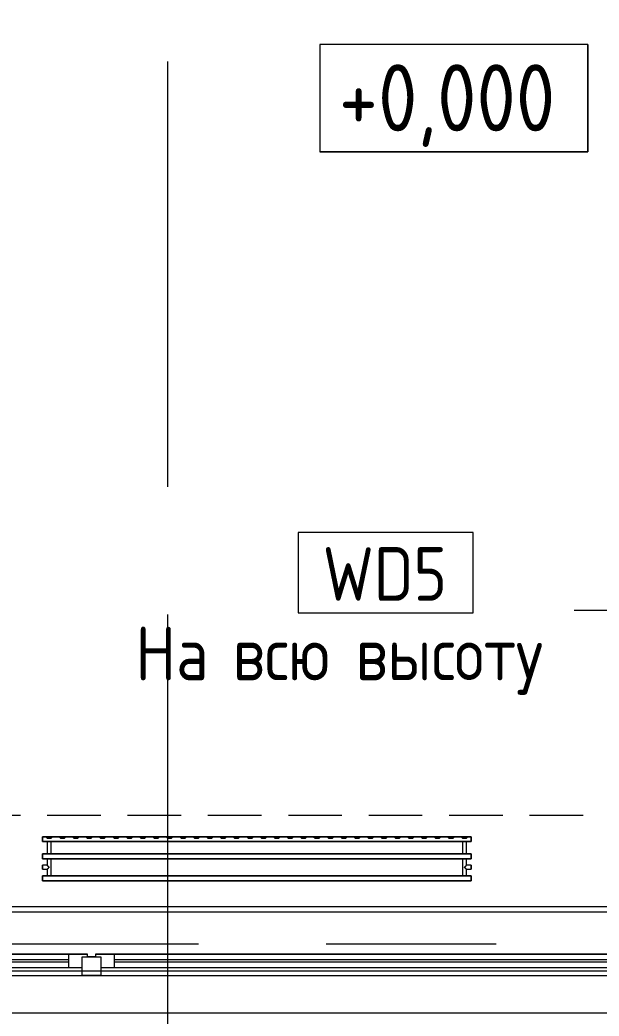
# Model space of a CAD drawing. Header units: millimetres. Extents: x 35787 to 244346, y -8553 to 29000.
# Drawn here: x 53908 to 56070, y -269 to 3447 of the extents above; entities that cross this region are included whole.
import ezdxf

# ---------------------------------------------------------------- set-up
doc = ezdxf.new("R2010")
doc.units = ezdxf.units.MM
doc.linetypes.add('ADSK_Штрих_ш2 п1', pattern=[300, 200, -100])
doc.linetypes.add('Осевая', pattern=[3175, 635, -476.25, 1587.5, -476.25])
for name, color, linetype, lineweight in [('A-DETL-1', 7, 'ADSK_Штрих_ш2 п1', 9), ('A-GLAZ', 7, 'Continuous', 9), ('A-WALL', 7, 'Continuous', 9), ('A-WALL-IDEN', 7, 'Continuous', 9), ('G-ANNO-DIMS', 7, 'Continuous', 9), ('I-WALL', 7, 'Continuous', 9), ('Оси', 7, 'Continuous', 9), ('Оси-2', 7, 'Осевая', 9)]:
    doc.layers.add(name, color=color, linetype=linetype, lineweight=lineweight)
doc.layers.add('A-FLOR-1', color=7, linetype='Continuous', lineweight=9, true_color=0xaaaaaa)
doc.layers.add('M-EQPM-1', color=7, linetype='Continuous', lineweight=9, true_color=0xaaaaaa)
doc.styles.add('GOST Common', font='GOST_Common.ttf', dxfattribs={"width": 0.9, "height": 250})
doc.styles.add('GOST Common_1', font='GOST_Common.ttf', dxfattribs={"width": 0.9, "height": 200})

# ---------------------------------------------------------------- blocks, each defined once
blk = doc.blocks.new('120_Окно_СКБ_2Ст - 120_Окно_СКБ_2Ст 3100х2500 _мал_створка слева_-22446080-План монтажа стен и перегородок 1 этажа  в осях 12-23')
at = {"layer": 'A-GLAZ'}
for p, q in [((-1550, -127), (-1550, -57)), ((-1550, -57), (-1480, -57)), ((1550, -57), (-1550, -57)), ((-1480, -57), (-1480, -127)), ((650, -127), (650, -57)), ((650, -57), (720, -57)), ((720, -57), (720, -127)), ((1480, -127), (1480, -57)), ((1480, -57), (1550, -57)), ((1550, -57), (1550, -127)), ((650, -87), (-1480, -87)), ((-1480, -87), (-1480, -127)), ((-1430, -137), (-1430, -87)), ((-1430, -107), (600, -107)), ((600, -137), (600, -87)), ((650, -127), (650, -87)), ((1480, -87), (720, -87)), ((720, -87), (720, -127)), ((770, -137), (770, -87)), ((770, -107), (1430, -107)), ((1430, -137), (1430, -87)), ((1480, -127), (1480, -87)), ((-1480, -127), (-1550, -127)), ((-1550, -127), (-1500, -127)), ((-1480, -127), (-1500, -127)), ((-1500, -127), (-1500, -137)), ((-1500, -137), (670, -137)), ((670, -137), (-1500, -137)), ((600, -117), (-1430, -117)), ((720, -127), (650, -127)), ((670, -127), (650, -127)), ((670, -127), (700, -127)), ((670, -137), (670, -127)), ((720, -127), (700, -127)), ((700, -127), (700, -137)), ((700, -137), (1500, -137)), ((1500, -137), (700, -137)), ((1430, -117), (770, -117)), ((1550, -127), (1480, -127)), ((1500, -127), (1480, -127)), ((1500, -127), (1550, -127)), ((1500, -137), (1500, -127))]:
    blk.add_line(p, q, dxfattribs=at)
blk = doc.blocks.new('radiator_prado_classic_z_tip_30_po exemplyaru - Classic Z Тип 30-500-V50-План монтажа стен и перегородок 1 этажа  в осях 12-23')
at = {"layer": 'M-EQPM-1'}
for p, q in [((0, 228), (0, 210)), ((1600, 228), (0, 228)), ((0, 210), (0, 228)), ((0, 228), (12.5, 228)), ((12.5, 228), (37.5, 228)), ((37.5, 228), (12.5, 228)), ((12.5, 228), (37.5, 228)), ((12.5, 228), (17.5, 223)), ((12.5, 228), (17.5, 223)), ((32.5, 223), (17.5, 223)), ((17.5, 223), (32.5, 223)), ((32.5, 223), (37.5, 228)), ((37.5, 228), (32.5, 223)), ((37.5, 228), (62.5, 228)), ((62.5, 228), (87.5, 228)), ((87.5, 228), (62.5, 228)), ((62.5, 228), (87.5, 228)), ((62.5, 228), (67.5, 223)), ((62.5, 228), (67.5, 223)), ((82.5, 223), (67.5, 223)), ((67.5, 223), (82.5, 223)), ((82.5, 223), (87.5, 228)), ((87.5, 228), (82.5, 223)), ((87.5, 228), (112.5, 228)), ((112.5, 228), (137.5, 228)), ((137.5, 228), (112.5, 228)), ((112.5, 228), (137.5, 228)), ((112.5, 228), (117.5, 223)), ((112.5, 228), (117.5, 223)), ((132.5, 223), (117.5, 223)), ((117.5, 223), (132.5, 223)), ((132.5, 223), (137.5, 228)), ((137.5, 228), (132.5, 223)), ((137.5, 228), (162.5, 228)), ((162.5, 228), (187.5, 228)), ((187.5, 228), (162.5, 228)), ((162.5, 228), (187.5, 228)), ((162.5, 228), (167.5, 223)), ((162.5, 228), (167.5, 223)), ((182.5, 223), (167.5, 223)), ((167.5, 223), (182.5, 223)), ((182.5, 223), (187.5, 228)), ((187.5, 228), (182.5, 223)), ((187.5, 228), (212.5, 228)), ((212.5, 228), (237.5, 228)), ((237.5, 228), (212.5, 228)), ((212.5, 228), (237.5, 228)), ((212.5, 228), (217.5, 223)), ((212.5, 228), (217.5, 223)), ((232.5, 223), (217.5, 223)), ((217.5, 223), (232.5, 223)), ((232.5, 223), (237.5, 228)), ((237.5, 228), (232.5, 223)), ((237.5, 228), (262.5, 228)), ((262.5, 228), (287.5, 228)), ((287.5, 228), (262.5, 228)), ((262.5, 228), (287.5, 228)), ((262.5, 228), (267.5, 223)), ((262.5, 228), (267.5, 223)), ((282.5, 223), (267.5, 223)), ((267.5, 223), (282.5, 223)), ((282.5, 223), (287.5, 228)), ((287.5, 228), (282.5, 223)), ((287.5, 228), (312.5, 228)), ((312.5, 228), (337.5, 228)), ((337.5, 228), (312.5, 228)), ((312.5, 228), (337.5, 228)), ((312.5, 228), (317.5, 223)), ((312.5, 228), (317.5, 223)), ((332.5, 223), (317.5, 223)), ((317.5, 223), (332.5, 223)), ((332.5, 223), (337.5, 228)), ((337.5, 228), (332.5, 223)), ((337.5, 228), (362.5, 228)), ((362.5, 228), (387.5, 228)), ((387.5, 228), (362.5, 228)), ((362.5, 228), (387.5, 228)), ((362.5, 228), (367.5, 223)), ((362.5, 228), (367.5, 223)), ((382.5, 223), (367.5, 223)), ((367.5, 223), (382.5, 223)), ((382.5, 223), (387.5, 228)), ((387.5, 228), (382.5, 223)), ((387.5, 228), (412.5, 228)), ((412.5, 228), (437.5, 228)), ((437.5, 228), (412.5, 228)), ((412.5, 228), (437.5, 228)), ((412.5, 228), (417.5, 223)), ((412.5, 228), (417.5, 223)), ((432.5, 223), (417.5, 223)), ((417.5, 223), (432.5, 223)), ((432.5, 223), (437.5, 228)), ((437.5, 228), (432.5, 223)), ((437.5, 228), (462.5, 228)), ((462.5, 228), (487.5, 228)), ((487.5, 228), (462.5, 228)), ((462.5, 228), (487.5, 228)), ((462.5, 228), (467.5, 223)), ((462.5, 228), (467.5, 223)), ((482.5, 223), (467.5, 223)), ((467.5, 223), (482.5, 223)), ((482.5, 223), (487.5, 228)), ((487.5, 228), (482.5, 223)), ((487.5, 228), (512.5, 228)), ((512.5, 228), (537.5, 228)), ((537.5, 228), (512.5, 228)), ((512.5, 228), (537.5, 228)), ((512.5, 228), (517.5, 223)), ((512.5, 228), (517.5, 223)), ((532.5, 223), (517.5, 223)), ((517.5, 223), (532.5, 223)), ((532.5, 223), (537.5, 228)), ((537.5, 228), (532.5, 223)), ((537.5, 228), (562.5, 228)), ((562.5, 228), (587.5, 228)), ((587.5, 228), (562.5, 228)), ((562.5, 228), (587.5, 228)), ((562.5, 228), (567.5, 223)), ((562.5, 228), (567.5, 223)), ((582.5, 223), (567.5, 223)), ((567.5, 223), (582.5, 223)), ((582.5, 223), (587.5, 228)), ((587.5, 228), (582.5, 223)), ((587.5, 228), (612.5, 228)), ((612.5, 228), (637.5, 228)), ((637.5, 228), (612.5, 228)), ((612.5, 228), (637.5, 228)), ((612.5, 228), (617.5, 223)), ((612.5, 228), (617.5, 223)), ((632.5, 223), (617.5, 223)), ((617.5, 223), (632.5, 223)), ((632.5, 223), (637.5, 228)), ((637.5, 228), (632.5, 223)), ((637.5, 228), (662.5, 228)), ((662.5, 228), (687.5, 228)), ((687.5, 228), (662.5, 228)), ((662.5, 228), (687.5, 228)), ((662.5, 228), (667.5, 223)), ((662.5, 228), (667.5, 223)), ((682.5, 223), (667.5, 223)), ((667.5, 223), (682.5, 223)), ((682.5, 223), (687.5, 228)), ((687.5, 228), (682.5, 223)), ((687.5, 228), (712.5, 228)), ((712.5, 228), (737.5, 228)), ((737.5, 228), (712.5, 228)), ((712.5, 228), (737.5, 228)), ((712.5, 228), (717.5, 223)), ((712.5, 228), (717.5, 223)), ((732.5, 223), (717.5, 223)), ((717.5, 223), (732.5, 223)), ((732.5, 223), (737.5, 228)), ((737.5, 228), (732.5, 223)), ((737.5, 228), (762.5, 228)), ((762.5, 228), (787.5, 228)), ((787.5, 228), (762.5, 228)), ((762.5, 228), (787.5, 228)), ((762.5, 228), (767.5, 223)), ((762.5, 228), (767.5, 223)), ((782.5, 223), (767.5, 223)), ((767.5, 223), (782.5, 223)), ((782.5, 223), (787.5, 228)), ((787.5, 228), (782.5, 223)), ((787.5, 228), (812.5, 228)), ((812.5, 228), (837.5, 228)), ((837.5, 228), (812.5, 228)), ((812.5, 228), (837.5, 228)), ((812.5, 228), (817.5, 223)), ((812.5, 228), (817.5, 223)), ((832.5, 223), (817.5, 223)), ((817.5, 223), (832.5, 223)), ((832.5, 223), (837.5, 228)), ((837.5, 228), (832.5, 223)), ((837.5, 228), (862.5, 228)), ((862.5, 228), (887.5, 228)), ((887.5, 228), (862.5, 228)), ((862.5, 228), (887.5, 228)), ((862.5, 228), (867.5, 223)), ((862.5, 228), (867.5, 223)), ((882.5, 223), (867.5, 223)), ((867.5, 223), (882.5, 223)), ((882.5, 223), (887.5, 228)), ((887.5, 228), (882.5, 223)), ((887.5, 228), (912.5, 228)), ((912.5, 228), (937.5, 228)), ((937.5, 228), (912.5, 228)), ((912.5, 228), (937.5, 228)), ((912.5, 228), (917.5, 223)), ((912.5, 228), (917.5, 223)), ((932.5, 223), (917.5, 223)), ((917.5, 223), (932.5, 223)), ((932.5, 223), (937.5, 228)), ((937.5, 228), (932.5, 223)), ((937.5, 228), (962.5, 228)), ((962.5, 228), (987.5, 228)), ((987.5, 228), (962.5, 228)), ((962.5, 228), (987.5, 228)), ((962.5, 228), (967.5, 223)), ((962.5, 228), (967.5, 223)), ((982.5, 223), (967.5, 223)), ((967.5, 223), (982.5, 223)), ((982.5, 223), (987.5, 228)), ((987.5, 228), (982.5, 223)), ((987.5, 228), (1012.5, 228)), ((1012.5, 228), (1037.5, 228)), ((1037.5, 228), (1012.5, 228)), ((1012.5, 228), (1037.5, 228)), ((1012.5, 228), (1017.5, 223)), ((1012.5, 228), (1017.5, 223)), ((1032.5, 223), (1017.5, 223)), ((1017.5, 223), (1032.5, 223)), ((1032.5, 223), (1037.5, 228)), ((1037.5, 228), (1032.5, 223)), ((1037.5, 228), (1062.5, 228)), ((1062.5, 228), (1087.5, 228)), ((1087.5, 228), (1062.5, 228)), ((1062.5, 228), (1087.5, 228)), ((1062.5, 228), (1067.5, 223)), ((1062.5, 228), (1067.5, 223)), ((1082.5, 223), (1067.5, 223)), ((1067.5, 223), (1082.5, 223)), ((1082.5, 223), (1087.5, 228)), ((1087.5, 228), (1082.5, 223)), ((1087.5, 228), (1112.5, 228)), ((1112.5, 228), (1137.5, 228)), ((1137.5, 228), (1112.5, 228)), ((1112.5, 228), (1137.5, 228)), ((1112.5, 228), (1117.5, 223)), ((1112.5, 228), (1117.5, 223)), ((1132.5, 223), (1117.5, 223)), ((1117.5, 223), (1132.5, 223)), ((1132.5, 223), (1137.5, 228)), ((1137.5, 228), (1132.5, 223)), ((1137.5, 228), (1162.5, 228)), ((1162.5, 228), (1187.5, 228)), ((1187.5, 228), (1162.5, 228)), ((1162.5, 228), (1187.5, 228)), ((1162.5, 228), (1167.5, 223)), ((1162.5, 228), (1167.5, 223)), ((1182.5, 223), (1167.5, 223)), ((1167.5, 223), (1182.5, 223)), ((1182.5, 223), (1187.5, 228)), ((1187.5, 228), (1182.5, 223)), ((1187.5, 228), (1212.5, 228)), ((1212.5, 228), (1237.5, 228)), ((1237.5, 228), (1212.5, 228)), ((1212.5, 228), (1237.5, 228)), ((1212.5, 228), (1217.5, 223)), ((1212.5, 228), (1217.5, 223)), ((1232.5, 223), (1217.5, 223)), ((1217.5, 223), (1232.5, 223)), ((1232.5, 223), (1237.5, 228)), ((1237.5, 228), (1232.5, 223)), ((1237.5, 228), (1262.5, 228)), ((1262.5, 228), (1287.5, 228)), ((1287.5, 228), (1262.5, 228)), ((1262.5, 228), (1287.5, 228)), ((1262.5, 228), (1267.5, 223)), ((1262.5, 228), (1267.5, 223)), ((1282.5, 223), (1267.5, 223)), ((1267.5, 223), (1282.5, 223)), ((1282.5, 223), (1287.5, 228)), ((1287.5, 228), (1282.5, 223)), ((1287.5, 228), (1312.5, 228)), ((1312.5, 228), (1337.5, 228)), ((1337.5, 228), (1312.5, 228)), ((1312.5, 228), (1337.5, 228)), ((1312.5, 228), (1317.5, 223)), ((1312.5, 228), (1317.5, 223)), ((1332.5, 223), (1317.5, 223)), ((1317.5, 223), (1332.5, 223)), ((1332.5, 223), (1337.5, 228)), ((1337.5, 228), (1332.5, 223)), ((1337.5, 228), (1362.5, 228)), ((1362.5, 228), (1387.5, 228)), ((1387.5, 228), (1362.5, 228)), ((1362.5, 228), (1387.5, 228)), ((1362.5, 228), (1367.5, 223)), ((1362.5, 228), (1367.5, 223)), ((1382.5, 223), (1367.5, 223)), ((1367.5, 223), (1382.5, 223)), ((1382.5, 223), (1387.5, 228)), ((1387.5, 228), (1382.5, 223)), ((1387.5, 228), (1412.5, 228)), ((1412.5, 228), (1437.5, 228)), ((1437.5, 228), (1412.5, 228)), ((1412.5, 228), (1437.5, 228)), ((1412.5, 228), (1417.5, 223)), ((1412.5, 228), (1417.5, 223)), ((1432.5, 223), (1417.5, 223)), ((1417.5, 223), (1432.5, 223)), ((1432.5, 223), (1437.5, 228)), ((1437.5, 228), (1432.5, 223)), ((1437.5, 228), (1462.5, 228)), ((1462.5, 228), (1487.5, 228)), ((1487.5, 228), (1462.5, 228)), ((1462.5, 228), (1487.5, 228)), ((1462.5, 228), (1467.5, 223)), ((1462.5, 228), (1467.5, 223)), ((1482.5, 223), (1467.5, 223)), ((1467.5, 223), (1482.5, 223)), ((1482.5, 223), (1487.5, 228)), ((1487.5, 228), (1482.5, 223)), ((1487.5, 228), (1512.5, 228)), ((1512.5, 228), (1537.5, 228)), ((1537.5, 228), (1512.5, 228)), ((1512.5, 228), (1537.5, 228)), ((1512.5, 228), (1517.5, 223)), ((1512.5, 228), (1517.5, 223)), ((1532.5, 223), (1517.5, 223)), ((1517.5, 223), (1532.5, 223)), ((1532.5, 223), (1537.5, 228)), ((1537.5, 228), (1532.5, 223)), ((1537.5, 228), (1562.5, 228)), ((1562.5, 228), (1587.5, 228)), ((1587.5, 228), (1562.5, 228)), ((1562.5, 228), (1587.5, 228)), ((1562.5, 228), (1567.5, 223)), ((1562.5, 228), (1567.5, 223)), ((1582.5, 223), (1567.5, 223)), ((1567.5, 223), (1582.5, 223)), ((1582.5, 223), (1587.5, 228)), ((1587.5, 228), (1582.5, 223)), ((1587.5, 228), (1600, 228)), ((1600, 210), (1600, 228)), ((1600, 228), (1600, 210)), ((0, 210), (1600, 210)), ((17.5, 210), (0, 210)), ((17.5, 210), (17.5, 164)), ((17.5, 210), (17.5, 164)), ((32.5, 210), (17.5, 210)), ((17.5, 210), (32.5, 210)), ((32.5, 210), (17.5, 210)), ((17.5, 210), (25, 210)), ((26.3, 210), (18.5, 210)), ((25, 210), (32.5, 210)), ((31.5, 210), (26.9, 210)), ((32.5, 164), (32.5, 210)), ((32.5, 164), (32.5, 210)), ((1567.5, 210), (32.5, 210)), ((1567.5, 210), (1567.5, 164)), ((1567.5, 210), (1567.5, 164)), ((1582.5, 210), (1567.5, 210)), ((1567.5, 210), (1575, 210)), ((1582.5, 210), (1567.5, 210)), ((1567.5, 210), (1582.5, 210)), ((1581.5, 210), (1568.5, 210)), ((1575, 210), (1582.5, 210)), ((1582.5, 164), (1582.5, 210)), ((1582.5, 164), (1582.5, 210)), ((1600, 210), (1582.5, 210)), ((1600, 164), (0, 164)), ((0, 164), (0, 146)), ((0, 146), (0, 164)), ((0, 164), (17.5, 164)), ((32.5, 164), (17.5, 164)), ((17.5, 164), (32.5, 164)), ((32.5, 164), (17.5, 164)), ((17.5, 164), (25, 164)), ((18.5, 164), (26.3, 164)), ((25, 164), (32.5, 164)), ((26.9, 164), (31.5, 164)), ((32.5, 164), (1567.5, 164)), ((1582.5, 164), (1567.5, 164)), ((1567.5, 164), (1581.5, 164)), ((1582.5, 164), (1567.5, 164)), ((1567.5, 164), (1582.5, 164)), ((1568.5, 164), (1581.5, 164)), ((1581.5, 164), (1582.5, 164)), ((1582.5, 164), (1600, 164)), ((1600, 146), (1600, 164)), ((1600, 164), (1600, 146)), ((0, 146), (1600, 146)), ((17.5, 146), (0, 146)), ((17.5, 121.5), (0, 121.5)), ((17.5, 121.5), (0, 121.5)), ((0, 121.5), (0, 121.2)), ((0, 106.5), (0, 121.5)), ((0, 121.2), (0, 114)), ((0, 121.2), (0, 120.5)), ((0, 120.5), (0, 121.2)), ((0, 121.2), (0, 121.2)), ((0, 120.5), (0, 119.3)), ((0, 119.3), (0, 120.5)), ((0, 119.3), (0, 117.8)), ((0, 117.8), (0, 119.3)), ((0, 117.8), (0, 115.9)), ((0, 115.9), (0, 117.8)), ((0, 115.9), (0, 114)), ((0, 114), (0, 115.9)), ((0, 114), (0, 107.5)), ((0, 114), (0, 112.1)), ((0, 112.1), (0, 114)), ((0, 112.1), (0, 110.2)), ((0, 110.2), (0, 112.1)), ((17.5, 146), (17.5, 121.5)), ((17.5, 146), (17.5, 121.5)), ((17.5, 146), (32.5, 146)), ((32.5, 146), (17.5, 146)), ((17.5, 146), (32.5, 146)), ((32.5, 146), (17.5, 146)), ((26.3, 146), (18.5, 146)), ((31.5, 146), (26.9, 146)), ((32.5, 82), (32.5, 146)), ((32.5, 82), (32.5, 146)), ((1567.5, 146), (32.5, 146)), ((1567.5, 146), (1567.5, 82)), ((1567.5, 146), (1567.5, 82)), ((1567.5, 146), (1582.5, 146)), ((1568.5, 146), (1567.5, 146)), ((1567.5, 146), (1575, 146)), ((1582.5, 146), (1567.5, 146)), ((1576.9, 146), (1568.5, 146)), ((1581.5, 146), (1568.5, 146)), ((1575, 146), (1576.9, 146)), ((1582.2, 146), (1576.9, 146)), ((1576.9, 146), (1578.7, 146)), ((1578.7, 146), (1580.3, 146)), ((1580.3, 146), (1581.5, 146)), ((1581.5, 146), (1582.2, 146)), ((1582.5, 146), (1582.2, 146)), ((1582.2, 146), (1582.5, 146)), ((1582.5, 121.5), (1582.5, 146)), ((1582.5, 121.5), (1582.5, 146)), ((1600, 146), (1582.5, 146)), ((1600, 121.5), (1582.5, 121.5)), ((1600, 121.5), (1582.5, 121.5)), ((1600, 121.5), (1600, 106.5)), ((1600, 121.2), (1600, 121.5)), ((1600, 121.5), (1600, 121.2)), ((1600, 121.2), (1600, 121.5)), ((1600, 117.8), (1600, 121.2)), ((1600, 121.2), (1600, 106.8)), ((1600, 106.8), (1600, 121.2)), ((1600, 108.7), (1600, 117.8)), ((0, 110.2), (0, 108.7)), ((0, 108.7), (0, 110.2)), ((0, 108.7), (0, 106.8)), ((0, 106.8), (0, 108.7)), ((0, 107.5), (0, 106.8)), ((0, 106.8), (0, 106.5)), ((0, 106.8), (0, 106.8)), ((0, 106.5), (17.5, 106.5)), ((0, 106.5), (17.5, 106.5)), ((1600, 82), (0, 82)), ((0, 82), (0, 64)), ((0, 64), (0, 82)), ((0, 82), (17.5, 82)), ((17.5, 106.5), (17.5, 82)), ((17.5, 106.5), (17.5, 82)), ((18.5, 82), (17.5, 82)), ((17.5, 82), (32.5, 82)), ((32.5, 82), (17.5, 82)), ((17.5, 82), (32.5, 82)), ((32.5, 82), (18.5, 82)), ((18.5, 82), (26.3, 82)), ((26.9, 82), (31.5, 82)), ((32.5, 82), (1567.5, 82)), ((1582.5, 82), (1567.5, 82)), ((1567.5, 82), (1582.5, 82)), ((1575, 82), (1567.5, 82)), ((1567.5, 82), (1582.5, 82)), ((1568.5, 82), (1581.5, 82)), ((1582.5, 82), (1575, 82)), ((1582.5, 82), (1582.5, 106.5)), ((1582.5, 106.5), (1600, 106.5)), ((1582.5, 82), (1582.5, 106.5)), ((1582.5, 106.5), (1600, 106.5)), ((1582.5, 82), (1600, 82)), ((1600, 106.8), (1600, 108.7)), ((1600, 106.5), (1600, 106.8)), ((1600, 106.8), (1600, 106.5)), ((1600, 106.5), (1600, 106.8)), ((1600, 64), (1600, 82)), ((1600, 82), (1600, 64)), ((1600, 64), (0, 64)), ((0, 64), (1600, 64))]:
    blk.add_line(p, q, dxfattribs=at)
for points, knots in [([(17.8, 121.2), (17.7, 121.3), (17.7, 121.3), (17.5, 121.5), (17.5, 121.5), (17.5, 121.5)], [0.8571429, 0.8571429, 0.8571429, 0.8571429, 0.8928571, 0.9285714, 1, 1, 1, 1]), ([(17.5, 121.5), (17.5, 121.5), (17.5, 121.5), (17.7, 121.3), (17.7, 121.3), (17.8, 121.2)], [0, 0, 0, 0, 0.0714286, 0.1071429, 0.1428571, 0.1428571, 0.1428571, 0.1428571]), ([(17.5, 121.5), (17.5, 121.5), (17.5, 121.5), (17.7, 121.3), (17.7, 121.3), (17.8, 121.2)], [0, 0, 0, 0, 0.0714286, 0.1071429, 0.1428571, 0.1428571, 0.1428571, 0.1428571]), ([(25, 114), (24.5, 114.5), (23.6, 115.4), (22.4, 116.6), (21.6, 117.4), (21.1, 117.9), (20.8, 118.2), (20.5, 118.5), (20.2, 118.8), (19.8, 119.1), (19.6, 119.4), (19.3, 119.7), (19, 120), (18.7, 120.3), (18.5, 120.5), (18.3, 120.7), (18.1, 120.9), (17.9, 121.1), (17.8, 121.2), (17.7, 121.3), (17.5, 121.5), (17.5, 121.5), (17.5, 121.5)], [0, 0, 0, 0, 0.142857, 0.285714, 0.357143, 0.392857, 0.428571, 0.464286, 0.5, 0.535714, 0.571429, 0.607143, 0.642857, 0.678571, 0.714286, 0.75, 0.785714, 0.821429, 0.857143, 0.892857, 0.928571, 1, 1, 1, 1]), ([(17.5, 106.5), (17.5, 106.5), (17.5, 106.5), (17.7, 106.7), (17.8, 106.8), (17.9, 106.9), (18.1, 107.1), (18.3, 107.3), (18.5, 107.5), (18.7, 107.7), (19, 108), (19.3, 108.3), (19.6, 108.6), (19.8, 108.9), (20.3, 109.3), (20.7, 109.7), (21.1, 110.1), (21.6, 110.6), (22.4, 111.4), (23.6, 112.6), (24.5, 113.5), (25, 114)], [0, 0, 0, 0, 0.071429, 0.107143, 0.142857, 0.178571, 0.214286, 0.25, 0.285714, 0.321429, 0.357143, 0.392857, 0.428571, 0.464286, 0.5, 0.571429, 0.607143, 0.642857, 0.714286, 0.857143, 1, 1, 1, 1]), ([(17.8, 121.2), (17.8, 121.2), (17.9, 121.1), (18.1, 120.9), (18.3, 120.7), (18.5, 120.5), (18.7, 120.3), (19, 120), (19.3, 119.7), (19.6, 119.4), (19.8, 119.1), (20.3, 118.7), (20.7, 118.3), (21.1, 117.9), (21.6, 117.4), (22.4, 116.6), (23.1, 115.9), (23.6, 115.4)], [0.1428571, 0.1428571, 0.1428571, 0.1428571, 0.1785714, 0.2142857, 0.25, 0.2857143, 0.3214286, 0.3571429, 0.3928571, 0.4285714, 0.4642857, 0.5, 0.5714286, 0.6071429, 0.6428571, 0.7142857, 0.8571429, 0.8571429, 0.8571429, 0.8571429]), ([(19.6, 119.4), (19.7, 119.3), (19.9, 119.2), (20.3, 118.7), (20.6, 118.4), (20.8, 118.2)], [0.4285714, 0.4285714, 0.4285714, 0.4285714, 0.4642857, 0.5, 0.5714286, 0.5714286, 0.5714286, 0.5714286]), ([(22.1, 116.9), (21.9, 117.1), (21.6, 117.4), (21.1, 117.9), (20.9, 118.1), (20.8, 118.2)], [0.2857143, 0.2857143, 0.2857143, 0.2857143, 0.3571429, 0.3928571, 0.4285714, 0.4285714, 0.4285714, 0.4285714]), ([(20.8, 118.2), (20.9, 118.1), (21.1, 117.9), (21.6, 117.4), (21.9, 117.1), (22.1, 116.9)], [0.5714286, 0.5714286, 0.5714286, 0.5714286, 0.6071429, 0.6428571, 0.7142857, 0.7142857, 0.7142857, 0.7142857]), ([(1575, 114), (1575.5, 114.5), (1576.4, 115.4), (1577.6, 116.6), (1578.4, 117.4), (1578.9, 117.9), (1579.2, 118.2), (1579.5, 118.5), (1579.8, 118.8), (1580.1, 119.2), (1580.4, 119.4), (1580.7, 119.7), (1581, 120), (1581.3, 120.3), (1581.5, 120.5), (1581.7, 120.7), (1581.9, 120.9), (1582.1, 121.1), (1582.2, 121.2), (1582.3, 121.3), (1582.5, 121.5), (1582.5, 121.5), (1582.5, 121.5)], [0, 0, 0, 0, 0.142857, 0.285714, 0.357143, 0.392857, 0.428571, 0.464286, 0.5, 0.535714, 0.571429, 0.607143, 0.642857, 0.678571, 0.714286, 0.75, 0.785714, 0.821429, 0.857143, 0.892857, 0.928571, 1, 1, 1, 1]), ([(1582.5, 106.5), (1582.5, 106.5), (1582.5, 106.5), (1582.3, 106.7), (1582.2, 106.8), (1582.1, 106.9), (1581.9, 107.1), (1581.7, 107.3), (1581.5, 107.5), (1581.3, 107.7), (1581, 108), (1580.7, 108.3), (1580.4, 108.6), (1580.1, 108.8), (1579.7, 109.3), (1579.3, 109.7), (1578.9, 110.1), (1578.4, 110.6), (1577.6, 111.4), (1576.4, 112.6), (1575.5, 113.5), (1575, 114)], [0, 0, 0, 0, 0.071429, 0.107143, 0.142857, 0.178571, 0.214286, 0.25, 0.285714, 0.321429, 0.357143, 0.392857, 0.428571, 0.464286, 0.5, 0.571429, 0.607143, 0.642857, 0.714286, 0.857143, 1, 1, 1, 1]), ([(1582.2, 121.2), (1582.2, 121.2), (1582.1, 121.1), (1581.9, 120.9), (1581.7, 120.7), (1581.5, 120.5), (1581.3, 120.3), (1581, 120), (1580.7, 119.7), (1580.4, 119.4), (1580.1, 119.2), (1579.7, 118.7), (1579.3, 118.3), (1578.9, 117.9), (1578.4, 117.4), (1577.6, 116.6), (1576.9, 115.9), (1576.4, 115.4)], [0.1428571, 0.1428571, 0.1428571, 0.1428571, 0.1785714, 0.2142857, 0.25, 0.2857143, 0.3214286, 0.3571429, 0.3928571, 0.4285714, 0.4642857, 0.5, 0.5714286, 0.6071429, 0.6428571, 0.7142857, 0.8571429, 0.8571429, 0.8571429, 0.8571429]), ([(1582.2, 121.2), (1582.2, 121.2), (1582.1, 121.1), (1581.9, 120.9), (1581.7, 120.7), (1581.5, 120.5), (1581.3, 120.3), (1581, 120), (1580.7, 119.7), (1580.4, 119.4), (1580.1, 119.2), (1579.7, 118.7), (1579.3, 118.3), (1578.9, 117.9), (1578.4, 117.4), (1577.6, 116.6), (1576.9, 115.9), (1576.4, 115.4)], [0.1428571, 0.1428571, 0.1428571, 0.1428571, 0.1785714, 0.2142857, 0.25, 0.2857143, 0.3214286, 0.3571429, 0.3928571, 0.4285714, 0.4642857, 0.5, 0.5714286, 0.6071429, 0.6428571, 0.7142857, 0.8571429, 0.8571429, 0.8571429, 0.8571429]), ([(1576.4, 115.4), (1576.9, 115.9), (1577.6, 116.6), (1578.4, 117.4), (1578.9, 117.9), (1579.2, 118.2), (1579.5, 118.5), (1579.8, 118.8), (1580.1, 119.2), (1580.4, 119.4), (1580.7, 119.7), (1581, 120), (1581.3, 120.3), (1581.5, 120.5), (1581.7, 120.7), (1581.9, 120.9), (1582.1, 121.1), (1582.2, 121.2), (1582.2, 121.2)], [0.1428571, 0.1428571, 0.1428571, 0.1428571, 0.2857143, 0.3571429, 0.3928571, 0.4285714, 0.4642857, 0.5, 0.5357143, 0.5714286, 0.6071429, 0.6428571, 0.6785714, 0.7142857, 0.75, 0.7857143, 0.8214286, 0.8571429, 0.8571429, 0.8571429, 0.8571429]), ([(1582.5, 121.5), (1582.5, 121.5), (1582.5, 121.5), (1582.3, 121.3), (1582.3, 121.3), (1582.2, 121.2)], [0, 0, 0, 0, 0.0714286, 0.1071429, 0.1428571, 0.1428571, 0.1428571, 0.1428571]), ([(1582.5, 121.5), (1582.5, 121.5), (1582.5, 121.5), (1582.3, 121.3), (1582.3, 121.3), (1582.2, 121.2)], [0, 0, 0, 0, 0.0714286, 0.1071429, 0.1428571, 0.1428571, 0.1428571, 0.1428571]), ([(1582.2, 121.2), (1582.3, 121.3), (1582.3, 121.3), (1582.5, 121.5), (1582.5, 121.5), (1582.5, 121.5)], [0.8571429, 0.8571429, 0.8571429, 0.8571429, 0.8928571, 0.9285714, 1, 1, 1, 1]), ([(17.5, 106.5), (17.5, 106.5), (17.5, 106.5), (17.7, 106.7), (17.7, 106.7), (17.8, 106.8)], [0, 0, 0, 0, 0.0714286, 0.1071429, 0.1428571, 0.1428571, 0.1428571, 0.1428571]), ([(17.8, 106.8), (17.7, 106.7), (17.7, 106.7), (17.5, 106.5), (17.5, 106.5), (17.5, 106.5)], [0.8571429, 0.8571429, 0.8571429, 0.8571429, 0.8928571, 0.9285714, 1, 1, 1, 1]), ([(17.8, 106.8), (17.7, 106.7), (17.7, 106.7), (17.5, 106.5), (17.5, 106.5), (17.5, 106.5)], [0.8571429, 0.8571429, 0.8571429, 0.8571429, 0.8928571, 0.9285714, 1, 1, 1, 1]), ([(22.1, 111.1), (21.9, 110.9), (21.6, 110.6), (21.1, 110.1), (20.8, 109.8), (20.5, 109.5), (20.2, 109.2), (19.8, 108.9), (19.6, 108.6), (19.3, 108.3), (19, 108), (18.7, 107.7), (18.5, 107.5), (18.3, 107.3), (18.1, 107.1), (17.9, 106.9), (17.8, 106.8), (17.8, 106.8)], [0.2857143, 0.2857143, 0.2857143, 0.2857143, 0.3571429, 0.3928571, 0.4285714, 0.4642857, 0.5, 0.5357143, 0.5714286, 0.6071429, 0.6428571, 0.6785714, 0.7142857, 0.75, 0.7857143, 0.8214286, 0.8571429, 0.8571429, 0.8571429, 0.8571429]), ([(17.8, 106.8), (17.8, 106.8), (17.9, 106.9), (18.1, 107.1), (18.3, 107.3), (18.5, 107.5), (18.7, 107.7), (19, 108), (19.3, 108.3), (19.6, 108.6), (19.9, 108.8), (20.3, 109.3), (20.6, 109.6), (20.8, 109.8)], [0.1428571, 0.1428571, 0.1428571, 0.1428571, 0.1785714, 0.2142857, 0.25, 0.2857143, 0.3214286, 0.3571429, 0.3928571, 0.4285714, 0.4642857, 0.5, 0.5714286, 0.5714286, 0.5714286, 0.5714286]), ([(20.8, 109.8), (20.9, 109.9), (21.1, 110.1), (21.6, 110.6), (21.9, 110.9), (22.1, 111.1)], [0.5714286, 0.5714286, 0.5714286, 0.5714286, 0.6071429, 0.6428571, 0.7142857, 0.7142857, 0.7142857, 0.7142857]), ([(22.1, 111.1), (21.9, 110.9), (21.6, 110.6), (21.1, 110.1), (20.9, 109.9), (20.8, 109.8)], [0.2857143, 0.2857143, 0.2857143, 0.2857143, 0.3571429, 0.3928571, 0.4285714, 0.4285714, 0.4285714, 0.4285714]), ([(1577.9, 111.1), (1578.1, 110.9), (1578.4, 110.6), (1578.9, 110.1), (1579.2, 109.8), (1579.5, 109.5), (1579.8, 109.2), (1580.1, 108.8), (1580.4, 108.6), (1580.7, 108.3), (1581, 108), (1581.3, 107.7), (1581.5, 107.5), (1581.7, 107.3), (1581.9, 107.1), (1582.1, 106.9), (1582.2, 106.8), (1582.2, 106.8)], [0.2857143, 0.2857143, 0.2857143, 0.2857143, 0.3571429, 0.3928571, 0.4285714, 0.4642857, 0.5, 0.5357143, 0.5714286, 0.6071429, 0.6428571, 0.6785714, 0.7142857, 0.75, 0.7857143, 0.8214286, 0.8571429, 0.8571429, 0.8571429, 0.8571429]), ([(1577.9, 111.1), (1578.1, 110.9), (1578.4, 110.6), (1578.9, 110.1), (1579.2, 109.8), (1579.5, 109.5), (1579.8, 109.2), (1580.1, 108.8), (1580.4, 108.6), (1580.7, 108.3), (1581, 108), (1581.3, 107.7), (1581.5, 107.5), (1581.7, 107.3), (1581.9, 107.1), (1582.1, 106.9), (1582.2, 106.8), (1582.2, 106.8)], [0.2857143, 0.2857143, 0.2857143, 0.2857143, 0.3571429, 0.3928571, 0.4285714, 0.4642857, 0.5, 0.5357143, 0.5714286, 0.6071429, 0.6428571, 0.6785714, 0.7142857, 0.75, 0.7857143, 0.8214286, 0.8571429, 0.8571429, 0.8571429, 0.8571429]), ([(1582.2, 106.8), (1582.2, 106.8), (1582.1, 106.9), (1581.9, 107.1), (1581.7, 107.3), (1581.5, 107.5), (1581.3, 107.7), (1581, 108), (1580.7, 108.3), (1580.4, 108.6), (1580.1, 108.8), (1579.7, 109.3), (1579.3, 109.7), (1578.9, 110.1), (1578.4, 110.6), (1578.1, 110.9), (1577.9, 111.1)], [0.1428571, 0.1428571, 0.1428571, 0.1428571, 0.1785714, 0.2142857, 0.25, 0.2857143, 0.3214286, 0.3571429, 0.3928571, 0.4285714, 0.4642857, 0.5, 0.5714286, 0.6071429, 0.6428571, 0.7142857, 0.7142857, 0.7142857, 0.7142857]), ([(1582.2, 106.8), (1582.3, 106.7), (1582.3, 106.7), (1582.5, 106.5), (1582.5, 106.5), (1582.5, 106.5)], [0.8571429, 0.8571429, 0.8571429, 0.8571429, 0.8928571, 0.9285714, 1, 1, 1, 1]), ([(1582.2, 106.8), (1582.3, 106.7), (1582.3, 106.7), (1582.5, 106.5), (1582.5, 106.5), (1582.5, 106.5)], [0.8571429, 0.8571429, 0.8571429, 0.8571429, 0.8928571, 0.9285714, 1, 1, 1, 1]), ([(1582.5, 106.5), (1582.5, 106.5), (1582.5, 106.5), (1582.3, 106.7), (1582.3, 106.7), (1582.2, 106.8)], [0, 0, 0, 0, 0.0714286, 0.1071429, 0.1428571, 0.1428571, 0.1428571, 0.1428571])]:
    blk.add_open_spline(points, degree=3, knots=knots, dxfattribs=at)
for points in [[(20.8, 118.2), (20.7, 118.3), (20.5, 118.5), (20.2, 118.8), (19.9, 119.2), (19.6, 119.4), (19.3, 119.7), (19, 120), (18.7, 120.3), (18.5, 120.5), (18.3, 120.7), (18.1, 120.9), (17.9, 121.1), (17.8, 121.2), (17.8, 121.2)], [(17.8, 121.2), (17.8, 121.2), (17.9, 121.1), (18.1, 120.9), (18.3, 120.7), (18.5, 120.5), (18.7, 120.3), (19, 120), (19.3, 119.7), (19.5, 119.5), (19.6, 119.4)], [(23.6, 115.4), (23.1, 115.9), (22.6, 116.4), (22.1, 116.9)], [(22.1, 116.9), (22.6, 116.4), (23.1, 115.9), (23.6, 115.4)], [(25, 114), (24.5, 113.5), (23.6, 112.6), (22.6, 111.6), (22.1, 111.1)], [(22.1, 111.1), (22.6, 111.6), (23.1, 112.1), (23.6, 112.6)], [(23.6, 112.6), (23.1, 112.1), (22.6, 111.6), (22.1, 111.1)], [(25, 114), (24.5, 114.5), (24, 115), (23.6, 115.4)], [(23.6, 115.4), (24, 115), (24.5, 114.5), (25, 114)], [(23.6, 115.4), (24, 115), (24.5, 114.5), (25, 114)], [(23.6, 112.6), (24, 113), (24.5, 113.5), (25, 114)], [(25, 114), (24.5, 113.5), (24, 113), (23.6, 112.6)], [(1576.4, 115.4), (1576, 115), (1575.5, 114.5), (1575, 114)], [(1576.4, 115.4), (1576, 115), (1575.5, 114.5), (1575, 114)], [(1575, 114), (1575.5, 114.5), (1576, 115), (1576.4, 115.4)], [(1575, 114), (1575.5, 113.5), (1576.4, 112.6), (1577.4, 111.6), (1577.9, 111.1)], [(1575, 114), (1575.5, 113.5), (1576.4, 112.6), (1577.4, 111.6), (1577.9, 111.1)], [(1577.9, 111.1), (1577.4, 111.6), (1576.4, 112.6), (1575.5, 113.5), (1575, 114)], [(20.8, 109.8), (20.7, 109.7), (20.5, 109.5), (20.2, 109.2), (19.9, 108.8), (19.6, 108.6), (19.3, 108.3), (19, 108), (18.7, 107.7), (18.5, 107.5), (18.3, 107.3), (18.1, 107.1), (17.9, 106.9), (17.8, 106.8), (17.8, 106.8)]]:
    blk.add_open_spline(points, degree=3, dxfattribs=at)
blk = doc.blocks.new('М_стена2 - Типоразмер-30678229-План монтажа стен и перегородок 1 этажа  в осях 12-23')
at = {"layer": 'A-WALL-IDEN'}
for p, q in [((3.258, 1.523), (-3.273, 1.523)), ((-3.273, 1.523), (-3.273, -1.477)), ((3.258, -1.477), (3.258, 1.523)), ((-3.273, -1.477), (3.258, -1.477))]:
    blk.add_line(p, q, dxfattribs=at)
blk = doc.blocks.new('Высотные отметки - 10х4_h_-17668695-План монтажа стен и перегородок 1 этажа  в осях 12-23')
at = {"layer": 'G-ANNO-DIMS'}
for p, q in [((-5, 4), (-5, 0)), ((5, 4), (-5, 4)), ((5, 4), (-5, 4)), ((-5, 4), (-5, 0)), ((5, 4), (5, 0)), ((5, 0), (5, 4)), ((5, 0), (-5, 0)), ((-5, 0), (5, 0))]:
    blk.add_line(p, q, dxfattribs=at)

msp = doc.modelspace()

# ---------------------------------------------------------------- linework, layer by layer
at = {"layer": 'A-DETL-1'}
msp.add_line((51910, 480), (61610, 480), dxfattribs=at)
at = {"layer": 'A-FLOR-1'}
msp.add_line((52780, 140), (56390, 140), dxfattribs=at)
at = {"layer": 'A-WALL'}
for p, q in [((53310, -100), (56410, -100)), ((64260, -258), (49771.5, -258))]:
    msp.add_line(p, q, dxfattribs=at)
at = {"layer": 'A-WALL-IDEN'}
msp.add_line((56543.6, 1244.5), (55976.3, 1244.5), dxfattribs=at)
at = {"layer": 'I-WALL'}
msp.add_line((52780, 120), (56410, 120), dxfattribs=at)
at = {"layer": 'Оси'}
msp.add_line((54460, -1906.3), (54460, 593.7), dxfattribs=at)
at = {"layer": 'Оси-2'}
for p, q in [((54460, 593.7), (54460, 24898.1)), ((39176.2, 0), (82200, 0))]:
    msp.add_line(p, q, dxfattribs=at)

# ---------------------------------------------------------------- block references
at = {"layer": 'A-GLAZ', "rotation": 180}
msp.add_blockref('120_Окно_СКБ_2Ст - 120_Окно_СКБ_2Ст 3100х2500 _мал_створка слева_-22446080-План монтажа стен и перегородок 1 этажа  в осях 12-23', (54860, -175), dxfattribs=at)
at = {"layer": 'A-WALL-IDEN', "xscale": 99.99999999999993, "yscale": 99.99999999999993, "zscale": 99.99999999999993}
msp.add_blockref('М_стена2 - Типоразмер-30678229-План монтажа стен и перегородок 1 этажа  в осях 12-23', (55274.3, 1382.5), dxfattribs=at)
at = {"layer": 'G-ANNO-DIMS', "xscale": 99.99999999999993, "yscale": 99.99999999999993, "zscale": 99.99999999999993}
msp.add_blockref('Высотные отметки - 10х4_h_-17668695-План монтажа стен и перегородок 1 этажа  в осях 12-23', (55527.3, 2955), dxfattribs=at)
at = {"layer": 'M-EQPM-1'}
msp.add_blockref('radiator_prado_classic_z_tip_30_po exemplyaru - Classic Z Тип 30-500-V50-План монтажа стен и перегородок 1 этажа  в осях 12-23', (53992, 172), dxfattribs=at)

# ---------------------------------------------------------------- texts
at = {"layer": 'A-WALL-IDEN', "char_height": 200, "attachment_point": 1, "style": 'GOST Common_1'}
for s, insert, width in [('WD5', (55037.8, 1480.6), 584.43), ('На', (54339.2, 1183.7), 360.759), ('\\fGOST Common|b0|i0|c204|p34|;\\W.9; ', (54636.8, 1183.7), 79.367), ('\\fGOST Common|b0|i0|c204|p34|;\\W.9; ', (55095.2, 1183.7), 79.367), ('всю', (54702.3, 1183.7), 476.202), ('высоту', (55160.7, 1183.7), 981.265)]:
    msp.add_mtext(s, dxfattribs=dict(at, insert=insert, width=width))
at = {"layer": 'G-ANNO-DIMS', "insert": (55098.6, 3281.7), "char_height": 250, "width": 1028.823, "attachment_point": 1, "line_spacing_factor": 1.022761, "style": 'GOST Common'}
msp.add_mtext('+0,000', dxfattribs=at)

doc.saveas('drawing.dxf')
